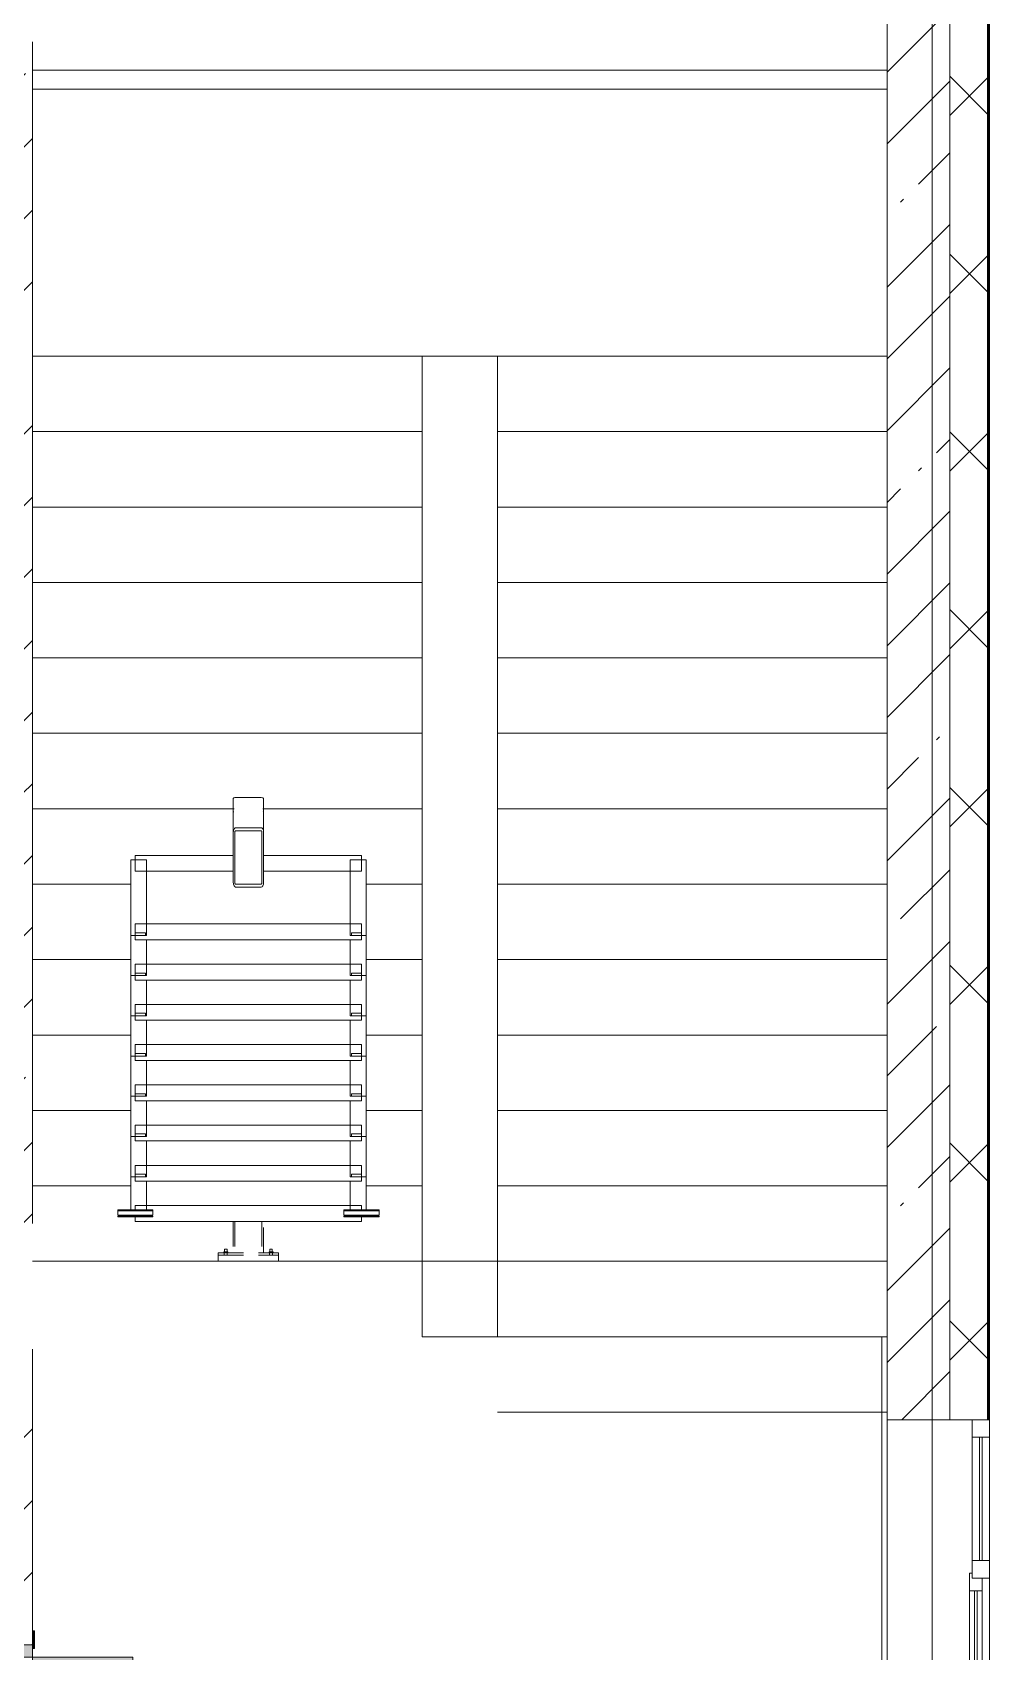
# Model space of a CAD drawing. Header units: millimetres. Extents: x 957 to 228198, y -8553 to 29000.
# Drawn here: x 222618 to 226426, y 12198 to 18638 of the extents above; entities that cross this region are included whole.
import ezdxf

# ---------------------------------------------------------------- set-up
doc = ezdxf.new("R2010")
doc.units = ezdxf.units.MM
doc.linetypes.add('200_ШТРИХ__ш1_п0_6_', pattern=[160, 100, -60])
for name, color, linetype, lineweight in [('A-DETL-MBND-1', 7, '200_ШТРИХ__ш1_п0_6_', 9), ('A-GENM-2', 7, 'Continuous', 5), ('A-GLAZ-2', 7, 'Continuous', 5), ('A-WALL', 7, 'Continuous', 9), ('A-WALL-2', 7, 'Continuous', 5), ('I-WALL-3', 7, 'Continuous', 5), ('S-STRS-3', 7, 'Continuous', 5), ('Оси', 7, 'Continuous', 9)]:
    doc.layers.add(name, color=color, linetype=linetype, lineweight=lineweight)
for name, color, linetype, lineweight, true_color in [('A-DOOR-2', 7, 'Continuous', 5, 0xaaaaaa), ('A-DOOR-3', 7, 'Continuous', 5, 0xe2e2e2), ('A-DOOR-FRAM-3', 7, 'Continuous', 5, 0xe2e2e2), ('A-DOOR-FRAM-4', 7, 'Continuous', 5, 0xaaaaaa), ('A-FLOR-2', 7, 'Continuous', 5, 0xaaaaaa)]:
    doc.layers.add(name, color=color, linetype=linetype, lineweight=lineweight, true_color=true_color)
pattern_1 = [(45, (101188.1, 0), (-285.1231, 285.1231), []), (45, (101473.2, 0), (-285.1231, 285.1231), [504.031, -100.806, 16.764, -84.042])]

# ---------------------------------------------------------------- blocks, each defined once
blk = doc.blocks.new('110_Дверь_СКБ_2Ст - Д-1_л_Лестничная клетка EIS60 2-32142534-3_2_2_птичка')
at = {"layer": 'A-DOOR-3'}
for points in [[(662.5, 110), (662.5, 1010), (612.5, 1010), (612.5, 110)], [(-637.5, 110), (-587.5, 110), (-587.5, 510), (-637.5, 510), (-637.5, 185.8)], [(712.5, -110), (712.5, 30), (697.5, 24.8), (697.5, -110)]]:
    blk.add_hatch(color=256, dxfattribs=at).paths.add_polyline_path(points)
h = blk.add_hatch(color=256, dxfattribs=at)
h.paths.add_polyline_path([(697.5, 30), (712.5, 30), (712.5, 110), (662.5, 109.6), (662.5, 60), (652.5, 60), (652.5, 30), (697.2, 30)])
h.paths.add_polyline_path([(-627.5, 30), (-627.5, 60), (-637.5, 60), (-637.5, 110), (-687.5, 109.6), (-687.5, 30), (-637.5, 30)])
at = {"layer": 'A-DOOR-FRAM-3'}
for points in [[(-688.9, 110), (-672.5, 110), (-672.5, 118), (-742.5, 118), (-742.5, 110), (-692.5, 110)], [(712.5, 110), (767.5, 110), (767.5, 118), (697.5, 118), (697.5, 110)], [(-687.5, -110), (-672.5, -110), (-672.8, 30), (-687.5, 24.8), (-687.5, -106.2)], [(-723.4, -118), (-672.5, -118), (-672.8, -110), (-742.5, -110), (-742.5, -118)], [(712.5, -118), (767.5, -118), (767.5, -110), (697.5, -110), (697.5, -118), (708, -118)]]:
    blk.add_hatch(color=256, dxfattribs=at).paths.add_polyline_path(points)
at = {"layer": 'A-DOOR-2'}
for p, q in [((662.5, 1010), (612.5, 1010)), ((612.5, 1010), (612.5, 110)), ((662.5, 110), (662.5, 1010)), ((-637.5, 510), (-637.5, 110)), ((-587.5, 510), (-637.5, 510)), ((-587.5, 110), (-587.5, 510)), ((-637.5, 110), (-587.5, 110)), ((612.5, 110), (662.5, 110))]:
    blk.add_line(p, q, dxfattribs=at)
for centre, radius, start, end in [((662.5, 110), 900, 90, 180), ((-637.5, 110), 400, 360, 90)]:
    blk.add_arc(centre, radius, start, end, dxfattribs=at)
at = {"layer": 'A-DOOR-FRAM-4'}
for p, q in [((-672.5, 118), (-742.5, 118)), ((-742.5, 118), (-742.5, 110)), ((-742.5, 110), (-672.5, 110)), ((-637.5, 110), (-687.5, 110)), ((-687.5, 110), (-687.5, 30)), ((-672.5, 110), (-672.5, 118)), ((-637.5, 60), (-637.5, 110)), ((662.5, 110), (662.5, 60)), ((712.5, 110), (662.5, 110)), ((767.5, 118), (697.5, 118)), ((697.5, 118), (697.5, 110)), ((697.5, 110), (767.5, 110)), ((712.5, 30), (712.5, 110)), ((767.5, 110), (767.5, 118)), ((-687.5, 30), (-627.5, 30)), ((-672.5, 30), (-687.5, 30)), ((-687.5, 30), (-687.5, -110)), ((-672.5, -110), (-672.5, 30)), ((-627.5, 60), (-637.5, 60)), ((-627.5, 30), (-627.5, 60)), ((662.5, 60), (652.5, 60)), ((652.5, 60), (652.5, 30)), ((652.5, 30), (712.5, 30)), ((712.5, 30), (697.5, 30)), ((697.5, 30), (697.5, -110)), ((712.5, -110), (712.5, 30)), ((-672.5, -110), (-742.5, -110)), ((-742.5, -110), (-742.5, -118)), ((-742.5, -118), (-672.5, -118)), ((-687.5, -110), (-672.5, -110)), ((-672.5, -118), (-672.5, -110)), ((697.5, -110), (712.5, -110)), ((767.5, -110), (697.5, -110)), ((697.5, -110), (697.5, -118)), ((697.5, -118), (767.5, -118)), ((767.5, -118), (767.5, -110))]:
    blk.add_line(p, q, dxfattribs=at)
blk = doc.blocks.new('120_Окно_СКБ_2Ст_Фрамуга сверху - 120_Окно_СКБ_2Ст_2300х2500_h_ ДОО 2-24160916-3_2_2_птичка')
at = {"layer": 'A-GLAZ-2'}
for p, q in [((-1150, 13), (-1150, 83)), ((-1150, 83), (-1080, 83)), ((1150, 83), (-1150, 83)), ((-1080, 83), (-1080, 13)), ((-1080, 83), (1080, 83)), ((-590, 13), (-590, 83)), ((-590, 83), (-520, 83)), ((-520, 83), (-520, 13)), ((1080, 13), (1080, 83)), ((1080, 83), (1150, 83)), ((1150, 83), (1150, 13)), ((-1080, 13), (-1150, 13)), ((-1150, 13), (-540, 13)), ((-590, 53), (-1080, 53)), ((-590, 43), (-1080, 43)), ((-1080, 13), (-540, 13)), ((-520, 13), (-590, 13)), ((-520, 13), (-540, 13)), ((-540, 13), (-540, 3)), ((-540, 3), (1100, 3)), ((1100, 3), (-540, 3)), ((1080, 53), (-520, 53)), ((-520, 53), (-520, 13)), ((-470, 3), (-470, 53)), ((-470, 33), (1030, 33)), ((1030, 23), (-470, 23)), ((1030, 3), (1030, 53)), ((1080, 13), (1080, 53)), ((1150, 13), (1080, 13)), ((1100, 13), (1080, 13)), ((1100, 13), (1150, 13)), ((1100, 3), (1100, 13))]:
    blk.add_line(p, q, dxfattribs=at)
blk = doc.blocks.new('Анкер клиновой - Анкер клиновой МКТ В 10-10-16_85-22193208-3_2_2_птичка')
at = {"layer": 'A-DETL-MBND-1'}
for p, q in [((122191.4, 13788), (122191.4, 13784)), ((122207.4, 13788), (122191.4, 13788)), ((122191.4, 13788), (122207.4, 13788)), ((122194.4, 13798), (122194.4, 13784)), ((122204.4, 13798), (122194.4, 13798)), ((122194.4, 13798), (122204.4, 13798)), ((122204.4, 13784), (122204.4, 13798)), ((122207.4, 13784), (122207.4, 13788))]:
    blk.add_line(p, q, dxfattribs=at)
blk = doc.blocks.new('ОМ_Полоса_Трапеция прямоугольная_Прокат_ГОСТ 103-2006 - ОМ_Полоса_Трапеция прямоугольная_Прокат_ГОСТ 103-2006-21111644-3_2_2_птичка')
at = {"layer": 'A-GENM-2'}
for p, q in [((122699.4, 15046.5), (122699.4, 15056.5)), ((122699.4, 15056.5), (122739.4, 15056.5)), ((122739.4, 15046.5), (122699.4, 15046.5)), ((122739.4, 15056.5), (122739.4, 15046.5))]:
    blk.add_line(p, q, dxfattribs=at)
blk = doc.blocks.new('ОМ_Полоса_Трапеция прямоугольная_Прокат_ГОСТ 103-2006 - ОМ_Полоса_Трапеция прямоугольная_Прокат_ГОСТ 103-2006-V305-3_2_2_птичка')
at = {"layer": 'A-GENM-2'}
for p, q in [((122699.4, 14416.5), (122699.4, 14406.5)), ((122739.4, 14416.5), (122699.4, 14416.5)), ((122699.4, 14406.5), (122739.4, 14406.5)), ((122739.4, 14406.5), (122739.4, 14416.5))]:
    blk.add_line(p, q, dxfattribs=at)
blk = doc.blocks.new('ОМ_Полоса_Трапеция прямоугольная_Прокат_ГОСТ 103-2006 - ОМ_Полоса_Трапеция прямоугольная_Прокат_ГОСТ 103-2006-V306-3_2_2_птичка')
at = {"layer": 'A-GENM-2'}
for p, q in [((122699.4, 14256.5), (122699.4, 14246.5)), ((122739.4, 14256.5), (122699.4, 14256.5)), ((122699.4, 14246.5), (122739.4, 14246.5)), ((122739.4, 14246.5), (122739.4, 14256.5))]:
    blk.add_line(p, q, dxfattribs=at)
blk = doc.blocks.new('ОМ_Полоса_Трапеция прямоугольная_Прокат_ГОСТ 103-2006 - ОМ_Полоса_Трапеция прямоугольная_Прокат_ГОСТ 103-2006-V307-3_2_2_птичка')
at = {"layer": 'A-GENM-2'}
for p, q in [((122699.4, 14096.5), (122699.4, 14086.5)), ((122739.4, 14096.5), (122699.4, 14096.5)), ((122699.4, 14086.5), (122739.4, 14086.5)), ((122739.4, 14086.5), (122739.4, 14096.5))]:
    blk.add_line(p, q, dxfattribs=at)
blk = doc.blocks.new('ОМ_Полоса_Прокат_ГОСТ 103-2006 - ОМ_Полоса_Прокат_ГОСТ 103-2006-22193251-3_2_2_птичка')
at = {"layer": 'A-GENM-2'}
for p, q in [((122809.4, 13929.5), (122669.4, 13929.5)), ((122669.4, 13929.5), (122669.4, 13926.5)), ((122669.4, 13926.5), (122809.4, 13926.5)), ((122809.4, 13926.5), (122809.4, 13929.5))]:
    blk.add_line(p, q, dxfattribs=at)
blk = doc.blocks.new('ОМ_Полоса_Прокат_ГОСТ 103-2006 - ОМ_Полоса_Прокат_ГОСТ 103-2006-22193252-3_2_2_птичка')
at = {"layer": 'A-GENM-2'}
for p, q in [((122669.4, 13954.2), (122669.4, 13950.8)), ((122809.4, 13954.2), (122669.4, 13954.2)), ((122669.4, 13950.8), (122809.4, 13950.8)), ((122669.4, 13933.9), (122669.4, 13950.8)), ((122809.4, 13933.9), (122669.4, 13933.9)), ((122809.4, 13950.8), (122809.4, 13954.2)), ((122809.4, 13950.8), (122809.4, 13933.9))]:
    blk.add_line(p, q, dxfattribs=at)
blk = doc.blocks.new('ОМ_Полоса_Трапеция прямоугольная_Прокат_ГОСТ 103-2006 - ОМ_Полоса_Трапеция прямоугольная_Прокат_ГОСТ 103-2006-21111686-3_2_2_птичка')
at = {"layer": 'A-GENM-2'}
for p, q in [((121839.4, 15056.5), (121879.4, 15056.5)), ((121839.4, 15046.5), (121839.4, 15056.5)), ((121879.4, 15046.5), (121839.4, 15046.5)), ((121879.4, 15056.5), (121879.4, 15046.5))]:
    blk.add_line(p, q, dxfattribs=at)
blk = doc.blocks.new('ОМ_Полоса_Трапеция прямоугольная_Прокат_ГОСТ 103-2006 - ОМ_Полоса_Трапеция прямоугольная_Прокат_ГОСТ 103-2006-V308-3_2_2_птичка')
at = {"layer": 'A-GENM-2'}
for p, q in [((121879.4, 14416.5), (121839.4, 14416.5)), ((121839.4, 14416.5), (121839.4, 14406.5)), ((121839.4, 14406.5), (121879.4, 14406.5)), ((121879.4, 14406.5), (121879.4, 14416.5))]:
    blk.add_line(p, q, dxfattribs=at)
blk = doc.blocks.new('ОМ_Полоса_Трапеция прямоугольная_Прокат_ГОСТ 103-2006 - ОМ_Полоса_Трапеция прямоугольная_Прокат_ГОСТ 103-2006-V309-3_2_2_птичка')
at = {"layer": 'A-GENM-2'}
for p, q in [((121879.4, 14256.5), (121839.4, 14256.5)), ((121839.4, 14256.5), (121839.4, 14246.5)), ((121839.4, 14246.5), (121879.4, 14246.5)), ((121879.4, 14246.5), (121879.4, 14256.5))]:
    blk.add_line(p, q, dxfattribs=at)
blk = doc.blocks.new('ОМ_Полоса_Трапеция прямоугольная_Прокат_ГОСТ 103-2006 - ОМ_Полоса_Трапеция прямоугольная_Прокат_ГОСТ 103-2006-V310-3_2_2_птичка')
at = {"layer": 'A-GENM-2'}
for p, q in [((121879.4, 14096.5), (121839.4, 14096.5)), ((121839.4, 14096.5), (121839.4, 14086.5)), ((121839.4, 14086.5), (121879.4, 14086.5)), ((121879.4, 14086.5), (121879.4, 14096.5))]:
    blk.add_line(p, q, dxfattribs=at)
blk = doc.blocks.new('ОМ_Полоса_Прокат_ГОСТ 103-2006 - ОМ_Полоса_Прокат_ГОСТ 103-2006-22193295-3_2_2_птичка')
at = {"layer": 'A-GENM-2'}
for p, q in [((121909.4, 13929.5), (121769.4, 13929.5)), ((121769.4, 13929.5), (121769.4, 13926.5)), ((121769.4, 13926.5), (121909.4, 13926.5)), ((121909.4, 13926.5), (121909.4, 13929.5))]:
    blk.add_line(p, q, dxfattribs=at)
blk = doc.blocks.new('ОМ_Полоса_Прокат_ГОСТ 103-2006 - ОМ_Полоса_Прокат_ГОСТ 103-2006-22193296-3_2_2_птичка')
at = {"layer": 'A-GENM-2'}
for p, q in [((121909.4, 13954.2), (121769.4, 13954.2)), ((121769.4, 13954.2), (121769.4, 13950.8)), ((121769.4, 13950.8), (121909.4, 13950.8)), ((121769.4, 13933.9), (121769.4, 13950.8)), ((121909.4, 13933.9), (121769.4, 13933.9)), ((121909.4, 13950.8), (121909.4, 13954.2)), ((121909.4, 13950.8), (121909.4, 13933.9))]:
    blk.add_line(p, q, dxfattribs=at)
blk = doc.blocks.new('ОМ_Нижняя опорная пятка1 - ОМ_Нижняя опорная пятка-21111576-3_2_2_птичка')
at = {"layer": 'A-DETL-MBND-1'}
for p, q in [((-96, -10), (-96, 0)), ((-84, -10), (-84, 0)), ((84, -10), (84, 0)), ((96, -10), (96, 0))]:
    blk.add_line(p, q, dxfattribs=at)
blk = doc.blocks.new('ОМ_Труба_ГОСТ 8639-82 - ОМ_Труба_ГОСТ 8639-82-21111694-3_2_2_птичка')
at = {"layer": 'A-GENM-2'}
for p, q in [((122229.4, 15590.5), (122229.4, 15456.5)), ((122238.4, 15595.1), (122340.4, 15595.1)), ((122349.4, 15456.5), (122349.4, 15590.5)), ((122238.4, 15474.2), (122340.4, 15474.2)), ((122340.4, 15462.4), (122238.4, 15462.4)), ((122229.4, 15256.4), (122229.4, 15456.5)), ((122235.4, 15456.5), (122235.4, 15256.4)), ((122343.4, 15256.4), (122343.4, 15456.5)), ((122349.4, 15456.5), (122349.4, 15256.4)), ((122238.4, 15250.5), (122340.4, 15250.5)), ((122340.4, 15238.8), (122238.4, 15238.8))]:
    blk.add_line(p, q, dxfattribs=at)
at = {"layer": 'A-GENM-2', "flags": 128}
for points in [[(122229.4, 15456.5), (122229.6, 15460), (122230.1, 15463.3), (122231, 15466.3), (122232.1, 15469), (122233.4, 15471.2), (122235, 15472.8), (122236.7, 15473.8), (122238.4, 15474.2)], [(122238.4, 15462.4), (122237.9, 15462.3), (122237.3, 15461.9), (122236.8, 15461.4), (122236.3, 15460.7), (122235.9, 15459.8), (122235.7, 15458.8), (122235.5, 15457.7), (122235.4, 15456.5)], [(122340.4, 15474.2), (122342.2, 15473.8), (122343.9, 15472.8), (122345.4, 15471.2), (122346.8, 15469), (122347.9, 15466.3), (122348.8, 15463.3), (122349.3, 15460), (122349.4, 15456.5)], [(122343.4, 15456.5), (122343.4, 15457.7), (122343.2, 15458.8), (122342.9, 15459.8), (122342.6, 15460.7), (122342.1, 15461.4), (122341.6, 15461.9), (122341, 15462.3), (122340.4, 15462.4)], [(122238.4, 15238.8), (122236.7, 15239.1), (122235, 15240.1), (122233.4, 15241.8), (122232.1, 15243.9), (122231, 15246.6), (122230.1, 15249.7), (122229.6, 15253), (122229.4, 15256.4)], [(122235.4, 15256.4), (122235.5, 15255.3), (122235.7, 15254.2), (122235.9, 15253.2), (122236.3, 15252.3), (122236.8, 15251.5), (122237.3, 15251), (122237.9, 15250.7), (122238.4, 15250.5)], [(122349.4, 15256.4), (122349.3, 15253), (122348.8, 15249.7), (122347.9, 15246.6), (122346.8, 15243.9), (122345.4, 15241.8), (122343.9, 15240.1), (122342.2, 15239.1), (122340.4, 15238.8)], [(122340.4, 15250.5), (122341, 15250.7), (122341.6, 15251), (122342.1, 15251.5), (122342.6, 15252.3), (122342.9, 15253.2), (122343.2, 15254.2), (122343.4, 15255.3), (122343.4, 15256.4)]]:
    blk.add_lwpolyline(points, dxfattribs=at)
at = {"layer": 'A-GENM-2'}
for centre, major_axis, start_param, end_param in [((122238.4, 15590.5), (9, 0), 1.570796, 3.141593), ((122340.4, 15590.5), (9, 0), 0, 1.570796), ((122238.4, 15538.5), (9, 0), 3.141593, 3.665191), ((122340.4, 15538.5), (-9, 0), 2.617994, 3.141593)]:
    blk.add_ellipse(centre, major_axis=major_axis, ratio=0.509802, start_param=start_param, end_param=end_param, dxfattribs=at)
blk = doc.blocks.new('ОМ_Уголок_ГОСТ 8509-93 - ОМ_Уголок_ГОСТ 8509-93-22194532-3_2_2_птичка')
at = {"layer": 'A-GENM-2'}
for p, q in [((0, 45.2), (0, -17.8)), ((390, 45.2), (0, 45.2)), ((900, 45.2), (510, 45.2)), ((900, -17.8), (900, 45.2)), ((0, -17.8), (390, -17.8)), ((510, -17.8), (900, -17.8))]:
    blk.add_line(p, q, dxfattribs=at)
blk = doc.blocks.new('ОМ_Уголок_ГОСТ 8509-93 - ОМ_Уголок_ГОСТ 8509-93-V312-3_2_2_птичка')
at = {"layer": 'A-GENM-2'}
for p, q in [((0, 45.2), (0, -17.8)), ((900, 45.2), (0, 45.2)), ((900, -17.8), (900, 45.2)), ((0, -17.8), (900, -17.8))]:
    blk.add_line(p, q, dxfattribs=at)
blk = doc.blocks.new('ОМ_Уголок_ГОСТ 8509-93 - ОМ_Уголок_ГОСТ 8509-93-22194533-3_2_2_птичка')
at = {"layer": 'A-GENM-2'}
for p, q in [((0, 45.2), (0, -17.8)), ((300, 45.2), (0, 45.2)), ((300, -17.8), (300, 45.2)), ((0, -17.8), (300, -17.8))]:
    blk.add_line(p, q, dxfattribs=at)
blk = doc.blocks.new('ОМ_Уголок_ГОСТ 8509-93 - ОМ_Уголок_ГОСТ 8509-93-V314-3_2_2_птичка')
at = {"layer": 'A-GENM-2'}
for p, q in [((0, 45.2), (0, -17.8)), ((142.2, 45.2), (0, 45.2)), ((0, -17.8), (160, -17.8))]:
    blk.add_line(p, q, dxfattribs=at)
blk = doc.blocks.new('ОМ_Уголок_ГОСТ 8509-93 - ОМ_Уголок_ГОСТ 8509-93-V315-3_2_2_птичка')
at = {"layer": 'A-GENM-2'}
for p, q in [((300, 45.2), (157.8, 45.2)), ((300, -17.8), (300, 45.2)), ((140, -17.8), (300, -17.8))]:
    blk.add_line(p, q, dxfattribs=at)
blk = doc.blocks.new('ОМ_Уголок_ГОСТ 8509-93 - ОМ_Уголок_ГОСТ 8509-93-V316-3_2_2_птичка')
at = {"layer": 'A-GENM-2'}
for p, q in [((0, 45.2), (0, 27.8)), ((900, 45.2), (0, 45.2)), ((0, 7.4), (0, -17.8)), ((900, 27.8), (900, 45.2)), ((900, -17.8), (900, 7.4)), ((0, -17.8), (900, -17.8))]:
    blk.add_line(p, q, dxfattribs=at)
blk = doc.blocks.new('ОМ_Уголок_ГОСТ 8509-93 - ОМ_Уголок_ГОСТ 8509-93-V317-3_2_2_птичка')
at = {"layer": 'A-GENM-2'}
for p, q in [((0, 45.2), (0, -17.8)), ((7.4, 45.2), (0, 45.2)), ((142.2, 45.2), (27.8, 45.2)), ((0, -17.8), (7.4, -17.8)), ((27.8, -17.8), (160, -17.8))]:
    blk.add_line(p, q, dxfattribs=at)
blk = doc.blocks.new('ОМ_Уголок_ГОСТ 8509-93 - ОМ_Уголок_ГОСТ 8509-93-V318-3_2_2_птичка')
at = {"layer": 'A-GENM-2'}
for p, q in [((272.2, 45.2), (157.8, 45.2)), ((300, 45.2), (292.6, 45.2)), ((300, -17.8), (300, 45.2)), ((140, -17.8), (272.2, -17.8)), ((292.6, -17.8), (300, -17.8))]:
    blk.add_line(p, q, dxfattribs=at)
blk = doc.blocks.new('ОМ_Труба_ГОСТ 8639-82 - ОМ_Труба_ГОСТ 8639-82-21111710-3_2_2_птичка')
at = {"layer": 'A-DETL-MBND-1'}
for p, q in [((122229.4, 13908.7), (122229.4, 13784)), ((122235.4, 13908.7), (122235.4, 13784)), ((122343.4, 13908.7), (122343.4, 13784)), ((122349.4, 13784), (122349.4, 13908.7))]:
    blk.add_line(p, q, dxfattribs=at)
blk = doc.blocks.new('ОМ_Уголок_ГОСТ 8510-86 - ОМ_Уголок_ГОСТ 8510-86-21111720-3_2_2_птичка')
at = {"layer": 'A-DETL-MBND-1'}
for p, q in [((0, 34), (0, 0)), ((0, 10), (240, 10)), ((0, 0), (240, 0)), ((240, 0), (240, 34))]:
    blk.add_line(p, q, dxfattribs=at)
blk = doc.blocks.new('Зашивка приборов отопления41 - Зашивка приборов отопления-33325756-3_2_2_птичка')
at = {"layer": 'A-WALL-2'}
for p, q in [((121290.8, 18669.6), (124690.8, 18669.6)), ((124690.8, 18669.6), (121290.8, 18669.6)), ((121290.8, 18594.6), (124690.8, 18594.6))]:
    blk.add_line(p, q, dxfattribs=at)

msp = doc.modelspace()

# ---------------------------------------------------------------- hatches: boundary and pattern name
at = {"layer": 'A-WALL-2'}
h = msp.add_hatch(dxfattribs=at)
h.set_pattern_fill('FP_85', color=256, style=0, pattern_type=2)
h.set_pattern_definition([(45, (101188.1, 0), (-353.5534, 353.5534), []), (135, (101188.1, 0), (-353.5534, -353.5534), [])])
h.paths.add_polyline_path([(226418.1, -250), (226418.1, 7700), (226268.1, 7700), (226270.9, -250), (226309.8, -250)])
h.paths.add_polyline_path([(226334.2, 8900), (226418.1, 8900), (226418.1, 10820), (226268.1, 10820), (226268.1, 8900)])
h.paths.add_polyline_path([(226268.1, 13120), (226418.1, 13120), (226418.1, 21400), (226268.1, 21400), (226268.1, 13534.8)])
at = {"layer": 'I-WALL-3'}
h = msp.add_hatch(dxfattribs=at)
h.set_pattern_fill('FP_81', color=256, style=0, pattern_type=2)
h.set_pattern_definition(pattern_1)
h.paths.add_polyline_path([(226268.1, 10600), (226268.1, 10820), (226018.1, 10820), (226018.1, 10600), (226107.9, 10600)])
h.paths.add_polyline_path([(226268.1, 13120), (226268.1, 21400), (226018.1, 21400), (226018.7, 13120)])
h = msp.add_hatch(dxfattribs=at)
h.set_pattern_fill('FP_81', color=256, style=0, pattern_type=2)
h.set_pattern_definition(pattern_1)
h.paths.add_polyline_path([(222618.1, 10380), (222614, 10825), (222398.1, 10825), (222398.1, 10380)])
h.paths.add_polyline_path([(222618.1, 12225), (222618.1, 13400), (222398.1, 13400), (222398.1, 12225), (222568.1, 12225)])
h.paths.add_polyline_path([(222618.1, 13900), (222618.1, 18600), (222398.1, 18600), (222398.1, 13900), (222418.1, 13900)])
h.paths.add_polyline_path([(222617.7, 19100), (222618.1, 19100), (222618.1, 19110), (222398.1, 19110), (222398.1, 19100), (222418.1, 19100)])

# ---------------------------------------------------------------- linework, layer by layer
at = {"layer": 'A-FLOR-2'}
for p, q in [((224468.1, 13750), (222618.1, 13750)), ((224168.1, 13450), (224168.1, 13750)), ((224468.1, 13450), (224468.1, 13750)), ((225997.1, 13450), (224168.1, 13450)), ((225997.1, 10600), (225997.1, 13450)), ((226018.1, 13150), (225997.1, 13150))]:
    msp.add_line(p, q, dxfattribs=at)
at = {"layer": 'A-WALL'}
for p, q in [((226418.1, 13120), (226418.1, 21550)), ((226421.1, 13120), (226421.1, 21553)), ((226268.1, 21400), (226268.1, 13120)), ((226268.1, 13120), (226268.1, 21400))]:
    msp.add_line(p, q, dxfattribs=at)
at = {"layer": 'A-WALL-2'}
for p, q in [((226426.1, -258), (226426.1, 21558)), ((226268.1, 13120), (226426.1, 13120))]:
    msp.add_line(p, q, dxfattribs=at)
at = {"layer": 'I-WALL-3'}
for p, q in [((226018.1, 18850), (226018.1, 10600)), ((222618.1, 13900), (222618.1, 18600)), ((222618.1, 12280), (222618.1, 13400)), ((226018.1, 13120), (226268.1, 13120))]:
    msp.add_line(p, q, dxfattribs=at)
at = {"layer": 'S-STRS-3'}
for p, q in [((222618.1, 17350), (224168.1, 17350)), ((222618.1, 17350), (224168.1, 17350)), ((224168.1, 17350), (224468.1, 17350)), ((224168.1, 17050), (224168.1, 17350)), ((226018.1, 17350), (224468.1, 17350)), ((224468.1, 17350), (224468.1, 17050)), ((226018.1, 17350), (224468.1, 17350)), ((222618.1, 17050), (224168.1, 17050)), ((222618.1, 17050), (224168.1, 17050)), ((224168.1, 16750), (224168.1, 17050)), ((224468.1, 17050), (224468.1, 16750)), ((226018.1, 17050), (224468.1, 17050)), ((226018.1, 17050), (224468.1, 17050)), ((222618.1, 16750), (224168.1, 16750)), ((222618.1, 16750), (224168.1, 16750)), ((224168.1, 16450), (224168.1, 16750)), ((224468.1, 16750), (224468.1, 16450)), ((226018.1, 16750), (224468.1, 16750)), ((226018.1, 16750), (224468.1, 16750)), ((222618.1, 16450), (224168.1, 16450)), ((222618.1, 16450), (224168.1, 16450)), ((224168.1, 16150), (224168.1, 16450)), ((224468.1, 16450), (224468.1, 16150)), ((226018.1, 16450), (224468.1, 16450)), ((226018.1, 16450), (224468.1, 16450)), ((222618.1, 16150), (224168.1, 16150)), ((222618.1, 16150), (224168.1, 16150)), ((224168.1, 15850), (224168.1, 16150)), ((224468.1, 16150), (224468.1, 15850)), ((226018.1, 16150), (224468.1, 16150)), ((226018.1, 16150), (224468.1, 16150)), ((222618.1, 15850), (224168.1, 15850)), ((222618.1, 15850), (224168.1, 15850)), ((224168.1, 15550), (224168.1, 15850)), ((224468.1, 15850), (224468.1, 15550)), ((226018.1, 15850), (224468.1, 15850)), ((226018.1, 15850), (224468.1, 15850)), ((222618.1, 15550), (223420.7, 15550)), ((222618.1, 15550), (223420.7, 15550)), ((223534.4, 15550), (224168.1, 15550)), ((223534.4, 15550), (224168.1, 15550)), ((224168.1, 15250), (224168.1, 15550)), ((224468.1, 15550), (224468.1, 15250)), ((226018.1, 15550), (224468.1, 15550)), ((226018.1, 15550), (224468.1, 15550)), ((222618.1, 15250), (223009.7, 15250)), ((222618.1, 15250), (223009.7, 15250)), ((223945.3, 15250), (224168.1, 15250)), ((223945.3, 15250), (224168.1, 15250)), ((224168.1, 14950), (224168.1, 15250)), ((224468.1, 15250), (224468.1, 14950)), ((226018.1, 15250), (224468.1, 15250)), ((226018.1, 15250), (224468.1, 15250)), ((222618.1, 14950), (223009.7, 14950)), ((222618.1, 14950), (223009.7, 14950)), ((223945.3, 14950), (224168.1, 14950)), ((223945.3, 14950), (224168.1, 14950)), ((224168.1, 14650), (224168.1, 14950)), ((224468.1, 14950), (224468.1, 14650)), ((226018.1, 14950), (224468.1, 14950)), ((226018.1, 14950), (224468.1, 14950)), ((222618.1, 14650), (223009.7, 14650)), ((222618.1, 14650), (223009.7, 14650)), ((223945.3, 14650), (224168.1, 14650)), ((223945.3, 14650), (224168.1, 14650)), ((224168.1, 14350), (224168.1, 14650)), ((224468.1, 14650), (224468.1, 14350)), ((226018.1, 14650), (224468.1, 14650)), ((226018.1, 14650), (224468.1, 14650)), ((222618.1, 14350), (223009.7, 14350)), ((222618.1, 14350), (223009.7, 14350)), ((223945.3, 14350), (224168.1, 14350)), ((223945.3, 14350), (224168.1, 14350)), ((224168.1, 14050), (224168.1, 14350)), ((224468.1, 14350), (224468.1, 14050)), ((226018.1, 14350), (224468.1, 14350)), ((226018.1, 14350), (224468.1, 14350)), ((222618.1, 14050), (223009.7, 14050)), ((222618.1, 14050), (223009.7, 14050)), ((223945.3, 14050), (224168.1, 14050)), ((223945.3, 14050), (224168.1, 14050)), ((224168.1, 13750), (224168.1, 14050)), ((224468.1, 14050), (224468.1, 13750)), ((226018.1, 14050), (224468.1, 14050)), ((226018.1, 14050), (224468.1, 14050)), ((226018.1, 13750), (224468.1, 13750)), ((226018.1, 13750), (224468.1, 13750)), ((226018.1, 13450), (225997.1, 13450)), ((226018.1, 13450), (225997.1, 13450)), ((226018.1, 13150), (224468.1, 13150))]:
    msp.add_line(p, q, dxfattribs=at)
at = {"layer": 'Оси'}
msp.add_line((226198.1, 10029.8), (226198.1, 21915.1), dxfattribs=at)

# ---------------------------------------------------------------- block references
at = {"layer": 'A-DETL-MBND-1'}
for name, p in [('ОМ_Труба_ГОСТ 8639-82 - ОМ_Труба_ГОСТ 8639-82-21111710-3_2_2_птичка', (101188.1, 0)), ('Анкер клиновой - Анкер клиновой МКТ В 10-10-16_85-22193208-3_2_2_птичка', (101188.1, 0)), ('ОМ_Нижняя опорная пятка1 - ОМ_Нижняя опорная пятка-21111576-3_2_2_птичка', (223477.5, 13784)), ('Анкер клиновой - Анкер клиновой МКТ В 10-10-16_85-22193208-3_2_2_птичка', (101368.1, 0))]:
    msp.add_blockref(name, p, dxfattribs=at)
at = {"layer": 'A-DETL-MBND-1', "extrusion": (0, 0, -1), "rotation": 180}
msp.add_blockref('ОМ_Уголок_ГОСТ 8510-86 - ОМ_Уголок_ГОСТ 8510-86-21111720-3_2_2_птичка', (-223357.5, 13784), dxfattribs=at)
at = {"layer": 'A-DOOR-2', "rotation": 269.9999999999998}
msp.add_blockref('110_Дверь_СКБ_2Ст - Д-1_л_Лестничная клетка EIS60 2-32142534-3_2_2_птичка', (222508.1, 11537.5), dxfattribs=at)
at = {"layer": 'A-GENM-2'}
for name, p in [('ОМ_Труба_ГОСТ 8639-82 - ОМ_Труба_ГОСТ 8639-82-21111694-3_2_2_птичка', (101188.1, 0)), ('ОМ_Полоса_Трапеция прямоугольная_Прокат_ГОСТ 103-2006 - ОМ_Полоса_Трапеция прямоугольная_Прокат_ГОСТ 103-2006-21111686-3_2_2_птичка', (101188.1, 0)), ('ОМ_Полоса_Трапеция прямоугольная_Прокат_ГОСТ 103-2006 - ОМ_Полоса_Трапеция прямоугольная_Прокат_ГОСТ 103-2006-21111644-3_2_2_птичка', (101188.1, 0)), ('ОМ_Полоса_Трапеция прямоугольная_Прокат_ГОСТ 103-2006 - ОМ_Полоса_Трапеция прямоугольная_Прокат_ГОСТ 103-2006-21111686-3_2_2_птичка', (101188.1, -160)), ('ОМ_Полоса_Трапеция прямоугольная_Прокат_ГОСТ 103-2006 - ОМ_Полоса_Трапеция прямоугольная_Прокат_ГОСТ 103-2006-21111644-3_2_2_птичка', (101188.1, -160)), ('ОМ_Полоса_Трапеция прямоугольная_Прокат_ГОСТ 103-2006 - ОМ_Полоса_Трапеция прямоугольная_Прокат_ГОСТ 103-2006-21111686-3_2_2_птичка', (101188.1, -320)), ('ОМ_Полоса_Трапеция прямоугольная_Прокат_ГОСТ 103-2006 - ОМ_Полоса_Трапеция прямоугольная_Прокат_ГОСТ 103-2006-21111644-3_2_2_птичка', (101188.1, -320)), ('ОМ_Полоса_Трапеция прямоугольная_Прокат_ГОСТ 103-2006 - ОМ_Полоса_Трапеция прямоугольная_Прокат_ГОСТ 103-2006-21111686-3_2_2_птичка', (101188.1, -480)), ('ОМ_Полоса_Трапеция прямоугольная_Прокат_ГОСТ 103-2006 - ОМ_Полоса_Трапеция прямоугольная_Прокат_ГОСТ 103-2006-21111644-3_2_2_птичка', (101188.1, -480)), ('ОМ_Полоса_Трапеция прямоугольная_Прокат_ГОСТ 103-2006 - ОМ_Полоса_Трапеция прямоугольная_Прокат_ГОСТ 103-2006-V308-3_2_2_птичка', (101188.1, 0)), ('ОМ_Полоса_Трапеция прямоугольная_Прокат_ГОСТ 103-2006 - ОМ_Полоса_Трапеция прямоугольная_Прокат_ГОСТ 103-2006-V305-3_2_2_птичка', (101188.1, 0)), ('ОМ_Полоса_Трапеция прямоугольная_Прокат_ГОСТ 103-2006 - ОМ_Полоса_Трапеция прямоугольная_Прокат_ГОСТ 103-2006-V309-3_2_2_птичка', (101188.1, 0)), ('ОМ_Полоса_Трапеция прямоугольная_Прокат_ГОСТ 103-2006 - ОМ_Полоса_Трапеция прямоугольная_Прокат_ГОСТ 103-2006-V306-3_2_2_птичка', (101188.1, 0)), ('ОМ_Полоса_Трапеция прямоугольная_Прокат_ГОСТ 103-2006 - ОМ_Полоса_Трапеция прямоугольная_Прокат_ГОСТ 103-2006-V310-3_2_2_птичка', (101188.1, 0)), ('ОМ_Полоса_Трапеция прямоугольная_Прокат_ГОСТ 103-2006 - ОМ_Полоса_Трапеция прямоугольная_Прокат_ГОСТ 103-2006-V307-3_2_2_птичка', (101188.1, 0)), ('ОМ_Полоса_Прокат_ГОСТ 103-2006 - ОМ_Полоса_Прокат_ГОСТ 103-2006-22193296-3_2_2_птичка', (101188.1, 0)), ('ОМ_Полоса_Прокат_ГОСТ 103-2006 - ОМ_Полоса_Прокат_ГОСТ 103-2006-22193295-3_2_2_птичка', (101188.1, 0)), ('ОМ_Полоса_Прокат_ГОСТ 103-2006 - ОМ_Полоса_Прокат_ГОСТ 103-2006-22193252-3_2_2_птичка', (101188.1, 0)), ('ОМ_Полоса_Прокат_ГОСТ 103-2006 - ОМ_Полоса_Прокат_ГОСТ 103-2006-22193251-3_2_2_птичка', (101188.1, 0))]:
    msp.add_blockref(name, p, dxfattribs=at)
at = {"layer": 'A-GENM-2', "extrusion": (0, 0, -1)}
for name, p, rotation in [('ОМ_Уголок_ГОСТ 8509-93 - ОМ_Уголок_ГОСТ 8509-93-22194533-3_2_2_птичка', (-223027.5, 15046.5), 90.00000000000064), ('ОМ_Уголок_ГОСТ 8509-93 - ОМ_Уголок_ГОСТ 8509-93-22194532-3_2_2_птичка', (-223027.5, 15346.5), 180), ('ОМ_Уголок_ГОСТ 8509-93 - ОМ_Уголок_ГОСТ 8509-93-22194533-3_2_2_птичка', (-223927.5, 15346.5), 270.0000000000008), ('ОМ_Уголок_ГОСТ 8509-93 - ОМ_Уголок_ГОСТ 8509-93-V314-3_2_2_птичка', (-223027.5, 14886.5), 90.00000000000064), ('ОМ_Уголок_ГОСТ 8509-93 - ОМ_Уголок_ГОСТ 8509-93-V315-3_2_2_птичка', (-223927.5, 15186.5), 270.0000000000008), ('ОМ_Уголок_ГОСТ 8509-93 - ОМ_Уголок_ГОСТ 8509-93-V314-3_2_2_птичка', (-223027.5, 14726.5), 90.00000000000064), ('ОМ_Уголок_ГОСТ 8509-93 - ОМ_Уголок_ГОСТ 8509-93-V315-3_2_2_птичка', (-223927.5, 15026.5), 270.0000000000008), ('ОМ_Уголок_ГОСТ 8509-93 - ОМ_Уголок_ГОСТ 8509-93-V314-3_2_2_птичка', (-223027.5, 14566.5), 90.00000000000064), ('ОМ_Уголок_ГОСТ 8509-93 - ОМ_Уголок_ГОСТ 8509-93-V315-3_2_2_птичка', (-223927.5, 14866.5), 270.0000000000008), ('ОМ_Уголок_ГОСТ 8509-93 - ОМ_Уголок_ГОСТ 8509-93-V314-3_2_2_птичка', (-223027.5, 14406.5), 90.00000000000064), ('ОМ_Уголок_ГОСТ 8509-93 - ОМ_Уголок_ГОСТ 8509-93-V315-3_2_2_птичка', (-223927.5, 14706.5), 270.0000000000008), ('ОМ_Уголок_ГОСТ 8509-93 - ОМ_Уголок_ГОСТ 8509-93-V314-3_2_2_птичка', (-223027.5, 14246.5), 90.00000000000064), ('ОМ_Уголок_ГОСТ 8509-93 - ОМ_Уголок_ГОСТ 8509-93-V315-3_2_2_птичка', (-223927.5, 14546.5), 270.0000000000008), ('ОМ_Уголок_ГОСТ 8509-93 - ОМ_Уголок_ГОСТ 8509-93-V314-3_2_2_птичка', (-223027.5, 14086.5), 90.00000000000064), ('ОМ_Уголок_ГОСТ 8509-93 - ОМ_Уголок_ГОСТ 8509-93-V315-3_2_2_птичка', (-223927.5, 14386.5), 270.0000000000008), ('ОМ_Уголок_ГОСТ 8509-93 - ОМ_Уголок_ГОСТ 8509-93-V317-3_2_2_птичка', (-223027.5, 13926.5), 90.00000000000064), ('ОМ_Уголок_ГОСТ 8509-93 - ОМ_Уголок_ГОСТ 8509-93-V318-3_2_2_птичка', (-223927.5, 14226.5), 270.0000000000008)]:
    msp.add_blockref(name, p, dxfattribs=dict(at, rotation=rotation))
for name, p in [('ОМ_Уголок_ГОСТ 8509-93 - ОМ_Уголок_ГОСТ 8509-93-V312-3_2_2_птичка', (-223927.5, 15046.5)), ('ОМ_Уголок_ГОСТ 8509-93 - ОМ_Уголок_ГОСТ 8509-93-V312-3_2_2_птичка', (-223927.5, 14886.5)), ('ОМ_Уголок_ГОСТ 8509-93 - ОМ_Уголок_ГОСТ 8509-93-V312-3_2_2_птичка', (-223927.5, 14726.5)), ('ОМ_Уголок_ГОСТ 8509-93 - ОМ_Уголок_ГОСТ 8509-93-V312-3_2_2_птичка', (-223927.5, 14566.5)), ('ОМ_Уголок_ГОСТ 8509-93 - ОМ_Уголок_ГОСТ 8509-93-V312-3_2_2_птичка', (-223927.5, 14406.5)), ('ОМ_Уголок_ГОСТ 8509-93 - ОМ_Уголок_ГОСТ 8509-93-V312-3_2_2_птичка', (-223927.5, 14246.5)), ('ОМ_Уголок_ГОСТ 8509-93 - ОМ_Уголок_ГОСТ 8509-93-V312-3_2_2_птичка', (-223927.5, 14086.5)), ('ОМ_Уголок_ГОСТ 8509-93 - ОМ_Уголок_ГОСТ 8509-93-V316-3_2_2_птичка', (-223927.5, 13926.5))]:
    msp.add_blockref(name, p, dxfattribs=at)
at = {"layer": 'A-GLAZ-2', "rotation": 269.9999999999999}
msp.add_blockref('120_Окно_СКБ_2Ст_Фрамуга сверху - 120_Окно_СКБ_2Ст_2300х2500_h_ ДОО 2-24160916-3_2_2_птичка', (226343.1, 11970), dxfattribs=at)
at = {"layer": 'A-WALL-2'}
msp.add_blockref('Зашивка приборов отопления41 - Зашивка приборов отопления-33325756-3_2_2_птичка', (101327.3, -182.1), dxfattribs=at)

doc.saveas('drawing.dxf')
